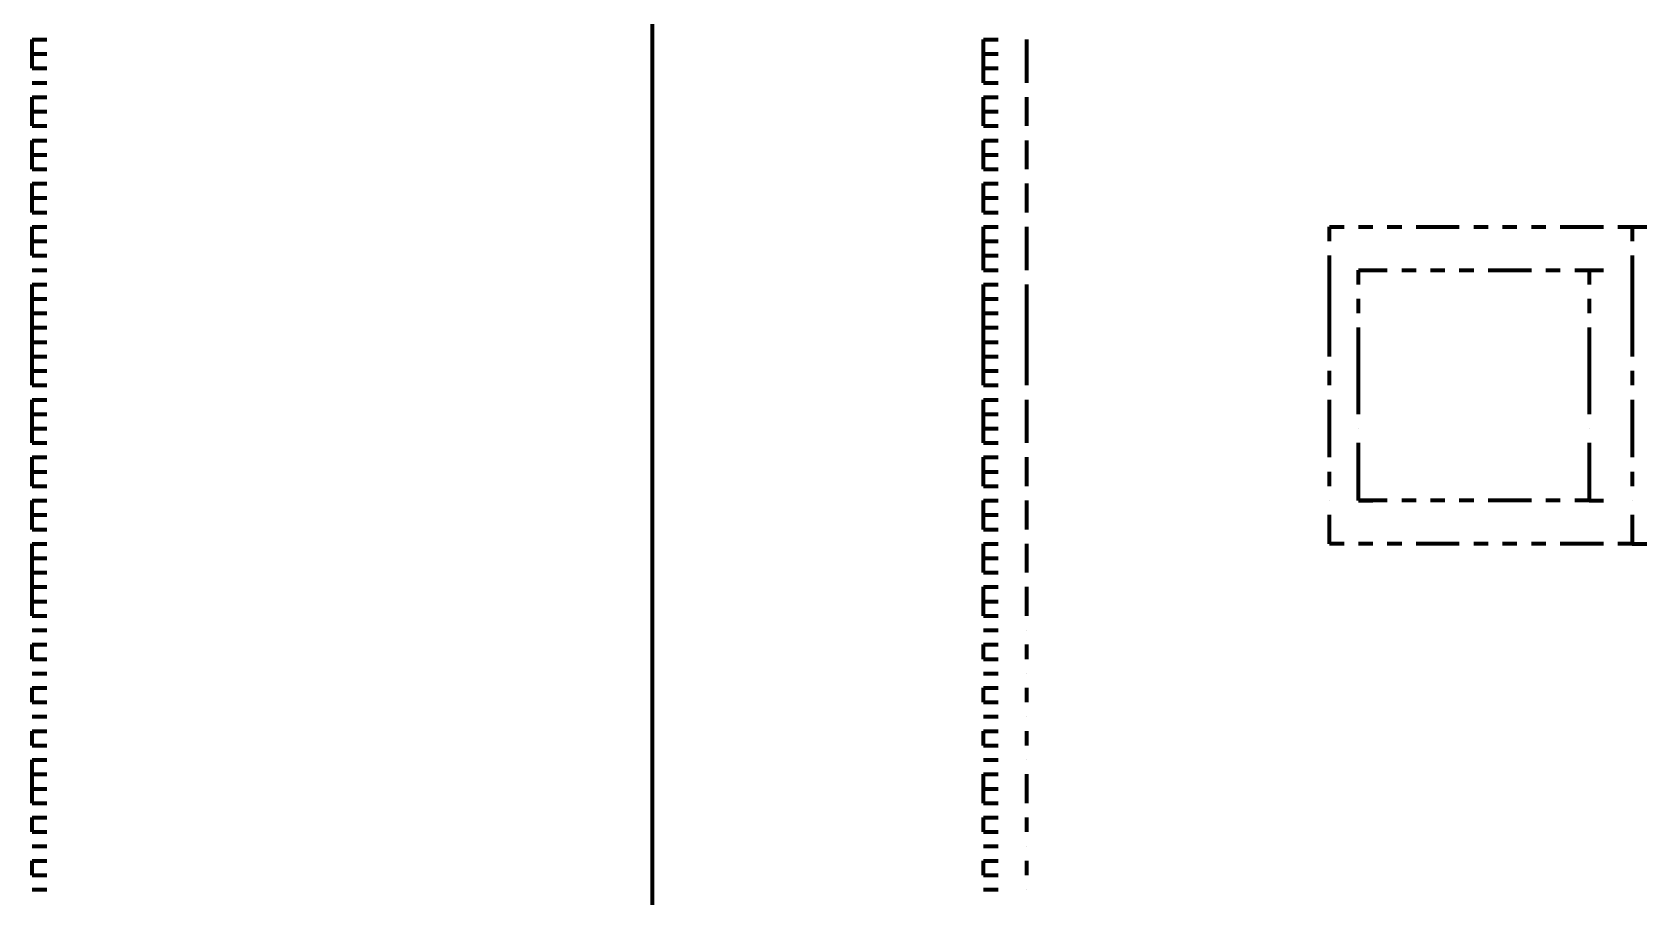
# Model space of a CAD drawing. Header units: inches. Extents: x 16 to 776, y 37 to 575.
# Drawn here: x 245.83 to 264.5, y 377.08 to 387.08 of the extents above; entities that cross this region are included whole.
import ezdxf

# ---------------------------------------------------------------- set-up
doc = ezdxf.new("R2010")
doc.units = ezdxf.units.IN
doc.header["$MEASUREMENT"] = 0
doc.layers.add('P', color=250, linetype='CONTINUOUS', lineweight=100)

msp = doc.modelspace()

# ---------------------------------------------------------------- linework, layer by layer
at = {"layer": 'P', "color": 0, "linetype": 'Continuous'}
for points in [[(253, 389.333), (253, 352)], [(245.833, 387), (246, 387)], [(245.833, 387), (245.833, 387)], [(245.833, 386.833), (245.833, 387)], [(245.833, 387), (245.833, 387)], [(245.833, 387), (246, 387)], [(256.833, 386.833), (256.833, 387)], [(256.833, 387), (257, 387)], [(257.333, 386.833), (257.333, 387)], [(257.333, 387), (257.333, 387)], [(245.833, 386.833), (246, 386.833)], [(245.833, 386.833), (245.833, 386.833)], [(245.833, 386.667), (245.833, 386.833)], [(245.833, 386.833), (245.833, 386.833)], [(245.833, 386.833), (246, 386.833)], [(245.833, 386.833), (246, 386.833)], [(245.833, 386.833), (245.833, 386.833)], [(245.833, 386.833), (245.833, 386.833)], [(245.833, 386.833), (245.833, 386.833)], [(245.833, 386.833), (246, 386.833)], [(256.833, 386.667), (256.833, 386.833)], [(256.833, 386.833), (257, 386.833)], [(256.833, 386.833), (256.833, 386.833)], [(256.833, 386.833), (257, 386.833)], [(257.333, 386.667), (257.333, 386.833)], [(257.333, 386.833), (257.333, 386.833)], [(257.333, 386.833), (257.333, 386.833)], [(257.333, 386.833), (257.333, 386.833)], [(245.833, 386.667), (246, 386.667)], [(245.833, 386.667), (245.833, 386.667)], [(245.833, 386.667), (246, 386.667)], [(245.833, 386.667), (245.833, 386.667)], [(245.833, 386.667), (245.833, 386.667)], [(245.833, 386.667), (246, 386.667)], [(256.833, 386.5), (256.833, 386.667)], [(256.833, 386.667), (257, 386.667)], [(257.333, 386.5), (257.333, 386.667)], [(257.333, 386.667), (257.333, 386.667)], [(245.833, 386.5), (246, 386.5)], [(245.833, 386.5), (245.833, 386.5)], [(245.833, 386.5), (246, 386.5)], [(245.833, 386.5), (245.833, 386.5)], [(245.833, 386.5), (245.833, 386.5)], [(245.833, 386.5), (246, 386.5)], [(245.833, 386.5), (245.833, 386.5)], [(245.833, 386.5), (246, 386.5)], [(256.833, 386.5), (257, 386.5)], [(257.333, 386.5), (257.333, 386.5)], [(245.833, 386.333), (246, 386.333)], [(245.833, 386.333), (245.833, 386.333)], [(245.833, 386.167), (245.833, 386.333)], [(245.833, 386.333), (245.833, 386.333)], [(245.833, 386.333), (246, 386.333)], [(245.833, 386.333), (246, 386.333)], [(245.833, 386.333), (245.833, 386.333)], [(245.833, 386.333), (245.833, 386.333)], [(245.833, 386.333), (246, 386.333)], [(245.833, 386.333), (245.833, 386.333)], [(245.833, 386.333), (246, 386.333)], [(256.833, 386.167), (256.833, 386.333)], [(256.833, 386.333), (257, 386.333)], [(256.833, 386.333), (257, 386.333)], [(256.833, 386.333), (257, 386.333)], [(257.333, 386.167), (257.333, 386.333)], [(257.333, 386.333), (257.333, 386.333)], [(257.333, 386.333), (257.333, 386.333)], [(257.333, 386.333), (257.333, 386.333)], [(245.833, 386.167), (246, 386.167)], [(245.833, 386.167), (245.833, 386.167)], [(245.833, 386), (245.833, 386.167)], [(245.833, 386.167), (245.833, 386.167)], [(245.833, 386.167), (246, 386.167)], [(256.833, 386), (256.833, 386.167)], [(256.833, 386.167), (257, 386.167)], [(257.333, 386), (257.333, 386.167)], [(257.333, 386.167), (257.333, 386.167)], [(245.833, 386), (246, 386)], [(245.833, 386), (245.833, 386)], [(245.833, 386), (245.833, 386)], [(245.833, 386), (246, 386)], [(245.833, 386), (246, 386)], [(245.833, 386), (245.833, 386)], [(245.833, 386), (245.833, 386)], [(245.833, 386), (246, 386)], [(245.833, 386), (246, 386)], [(245.833, 386), (245.833, 386)], [(245.833, 386), (245.833, 386)], [(245.833, 386), (246, 386)], [(256.833, 386), (257, 386)], [(256.833, 386), (257, 386)], [(256.833, 386), (257, 386)], [(257.333, 386), (257.333, 386)], [(257.333, 386), (257.333, 386)], [(257.333, 386), (257.333, 386)], [(245.833, 385.833), (246, 385.833)], [(245.833, 385.833), (245.833, 385.833)], [(245.833, 385.667), (245.833, 385.833)], [(245.833, 385.833), (245.833, 385.833)], [(245.833, 385.833), (246, 385.833)], [(245.833, 385.667), (246, 385.667)], [(245.833, 385.667), (245.833, 385.667)], [(245.833, 385.5), (245.833, 385.667)], [(245.833, 385.667), (245.833, 385.667)], [(245.833, 385.667), (246, 385.667)], [(256.833, 385.667), (256.833, 385.833)], [(256.833, 385.833), (257, 385.833)], [(256.833, 385.5), (256.833, 385.667)], [(256.833, 385.667), (257, 385.667)], [(257.333, 385.667), (257.333, 385.833)], [(257.333, 385.833), (257.333, 385.833)], [(257.333, 385.5), (257.333, 385.667)], [(257.333, 385.667), (257.333, 385.667)], [(245.833, 385.5), (246, 385.5)], [(245.833, 385.5), (245.833, 385.5)], [(245.833, 385.5), (245.833, 385.5)], [(245.833, 385.5), (246, 385.5)], [(245.833, 385.5), (246, 385.5)], [(245.833, 385.5), (245.833, 385.5)], [(245.833, 385.5), (245.833, 385.5)], [(245.833, 385.5), (246, 385.5)], [(245.833, 385.5), (246, 385.5)], [(245.833, 385.5), (245.833, 385.5)], [(245.833, 385.5), (245.833, 385.5)], [(245.833, 385.5), (246, 385.5)], [(256.833, 385.5), (257, 385.5)], [(256.833, 385.5), (257, 385.5)], [(256.833, 385.5), (257, 385.5)], [(257.333, 385.5), (257.333, 385.5)], [(257.333, 385.5), (257.333, 385.5)], [(257.333, 385.5), (257.333, 385.5)], [(245.833, 385.333), (246, 385.333)], [(245.833, 385.333), (245.833, 385.333)], [(245.833, 385.167), (245.833, 385.333)], [(245.833, 385.333), (245.833, 385.333)], [(245.833, 385.333), (246, 385.333)], [(256.833, 385.167), (256.833, 385.333)], [(256.833, 385.333), (257, 385.333)], [(257.333, 385.167), (257.333, 385.333)], [(257.333, 385.333), (257.333, 385.333)], [(245.833, 385.167), (246, 385.167)], [(245.833, 385.167), (245.833, 385.167)], [(245.833, 385), (245.833, 385.167)], [(245.833, 385.167), (245.833, 385.167)], [(245.833, 385.167), (246, 385.167)], [(256.833, 385), (256.833, 385.167)], [(256.833, 385.167), (257, 385.167)], [(257.333, 385), (257.333, 385.167)], [(257.333, 385.167), (257.333, 385.167)], [(245.833, 385), (246, 385)], [(245.833, 385), (245.833, 385)], [(245.833, 385), (245.833, 385)], [(245.833, 385), (246, 385)], [(245.833, 385), (246, 385)], [(245.833, 385), (245.833, 385)], [(245.833, 385), (245.833, 385)], [(245.833, 385), (246, 385)], [(245.833, 385), (246, 385)], [(245.833, 385), (245.833, 385)], [(245.833, 385), (245.833, 385)], [(245.833, 385), (246, 385)], [(256.833, 385), (257, 385)], [(256.833, 385), (257, 385)], [(256.833, 385), (257, 385)], [(257.333, 385), (257.333, 385)], [(257.333, 385), (257.333, 385)], [(257.333, 385), (257.333, 385)], [(245.833, 384.833), (246, 384.833)], [(245.833, 384.833), (245.833, 384.833)], [(245.833, 384.667), (245.833, 384.833)], [(245.833, 384.833), (245.833, 384.833)], [(245.833, 384.833), (246, 384.833)], [(256.833, 384.667), (256.833, 384.833)], [(256.833, 384.833), (257, 384.833)], [(257.333, 384.667), (257.333, 384.833)], [(257.333, 384.833), (257.333, 384.833)], [(260.833, 384.833), (261, 384.833)], [(260.833, 384.667), (260.833, 384.833)], [(260.833, 384.833), (260.833, 384.833)], [(261.167, 384.833), (261.333, 384.833)], [(261.5, 384.833), (261.667, 384.833)], [(261.833, 384.833), (262, 384.833)], [(262, 384.833), (262.333, 384.833)], [(262.5, 384.833), (262.667, 384.833)], [(262.833, 384.833), (263, 384.833)], [(263.167, 384.833), (263.333, 384.833)], [(263.5, 384.833), (263.833, 384.833)], [(263.833, 384.833), (264, 384.833)], [(264.167, 384.833), (264.333, 384.833)], [(264.333, 384.833), (264.333, 384.667)], [(264.333, 384.833), (264.5, 384.833)], [(245.833, 384.667), (246, 384.667)], [(245.833, 384.667), (245.833, 384.667)], [(245.833, 384.5), (245.833, 384.667)], [(245.833, 384.667), (245.833, 384.667)], [(245.833, 384.667), (246, 384.667)], [(245.833, 384.667), (246, 384.667)], [(245.833, 384.667), (245.833, 384.667)], [(245.833, 384.667), (245.833, 384.667)], [(245.833, 384.667), (245.833, 384.667)], [(245.833, 384.667), (246, 384.667)], [(256.833, 384.5), (256.833, 384.667)], [(256.833, 384.667), (257, 384.667)], [(256.833, 384.667), (256.833, 384.667)], [(256.833, 384.667), (257, 384.667)], [(257.333, 384.5), (257.333, 384.667)], [(257.333, 384.667), (257.333, 384.667)], [(257.333, 384.667), (257.333, 384.667)], [(257.333, 384.667), (257.333, 384.667)], [(245.833, 384.5), (246, 384.5)], [(245.833, 384.5), (245.833, 384.5)], [(245.833, 384.5), (246, 384.5)], [(245.833, 384.5), (245.833, 384.5)], [(245.833, 384.5), (245.833, 384.5)], [(245.833, 384.5), (246, 384.5)], [(256.833, 384.333), (256.833, 384.5)], [(256.833, 384.5), (257, 384.5)], [(257.333, 384.333), (257.333, 384.5)], [(257.333, 384.5), (257.333, 384.5)], [(260.833, 384.167), (260.833, 384.5)], [(264.333, 384.5), (264.333, 384.167)], [(245.833, 384.333), (246, 384.333)], [(245.833, 384.333), (245.833, 384.333)], [(245.833, 384.333), (245.833, 384.333)], [(245.833, 384.333), (246, 384.333)], [(245.833, 384.333), (245.833, 384.333)], [(245.833, 384.333), (246, 384.333)], [(245.833, 384.167), (246, 384.167)], [(245.833, 384.167), (245.833, 384.167)], [(245.833, 384), (245.833, 384.167)], [(245.833, 384.167), (245.833, 384.167)], [(245.833, 384.167), (246, 384.167)], [(245.833, 384.167), (246, 384.167)], [(245.833, 384.167), (245.833, 384.167)], [(245.833, 384.167), (245.833, 384.167)], [(245.833, 384.167), (245.833, 384.167)], [(245.833, 384.167), (246, 384.167)], [(256.833, 384.333), (257, 384.333)], [(256.833, 384), (256.833, 384.167)], [(256.833, 384.167), (257, 384.167)], [(256.833, 384.167), (256.833, 384.167)], [(256.833, 384.167), (257, 384.167)], [(257.333, 384.333), (257.333, 384.333)], [(257.333, 384), (257.333, 384.167)], [(257.333, 384.167), (257.333, 384.167)], [(257.333, 384.167), (257.333, 384.167)], [(257.333, 384.167), (257.333, 384.167)], [(260.833, 383.833), (260.833, 384.167)], [(261.167, 384.333), (261.5, 384.333)], [(261.167, 384.167), (261.167, 384.333)], [(261.167, 384.333), (261.333, 384.333)], [(261.167, 384.333), (261.5, 384.333)], [(261.167, 384.167), (261.167, 384.333)], [(261.167, 384.333), (261.333, 384.333)], [(261.667, 384.333), (261.833, 384.333)], [(261.667, 384.333), (261.833, 384.333)], [(262, 384.333), (262.167, 384.333)], [(262, 384.333), (262.167, 384.333)], [(262.333, 384.333), (262.5, 384.333)], [(262.333, 384.333), (262.5, 384.333)], [(262.667, 384.333), (263, 384.333)], [(262.667, 384.333), (263, 384.333)], [(263, 384.333), (263.167, 384.333)], [(263, 384.333), (263.167, 384.333)], [(263.333, 384.333), (263.5, 384.333)], [(263.333, 384.333), (263.5, 384.333)], [(263.667, 384.333), (263.833, 384.333)], [(263.667, 384.333), (263.833, 384.333)], [(263.833, 384.333), (263.833, 384.167)], [(263.833, 384.333), (264, 384.333)], [(263.833, 384.333), (263.833, 384.167)], [(263.833, 384.333), (264, 384.333)], [(264.333, 384.167), (264.333, 383.833)], [(245.833, 384), (246, 384)], [(245.833, 384), (245.833, 384)], [(245.833, 383.833), (245.833, 384)], [(245.833, 384), (245.833, 384)], [(245.833, 384), (246, 384)], [(256.833, 383.833), (256.833, 384)], [(256.833, 384), (257, 384)], [(257.333, 383.833), (257.333, 384)], [(257.333, 384), (257.333, 384)], [(261.167, 383.833), (261.167, 384)], [(261.167, 383.833), (261.167, 384)], [(263.833, 384), (263.833, 383.833)], [(263.833, 384), (263.833, 383.833)], [(245.833, 383.833), (246, 383.833)], [(245.833, 383.833), (245.833, 383.833)], [(245.833, 383.667), (245.833, 383.833)], [(245.833, 383.833), (245.833, 383.833)], [(245.833, 383.833), (246, 383.833)], [(245.833, 383.833), (246, 383.833)], [(245.833, 383.833), (245.833, 383.833)], [(245.833, 383.833), (245.833, 383.833)], [(245.833, 383.833), (246, 383.833)], [(256.833, 383.667), (256.833, 383.833)], [(256.833, 383.833), (257, 383.833)], [(256.833, 383.833), (257, 383.833)], [(257.333, 383.667), (257.333, 383.833)], [(257.333, 383.833), (257.333, 383.833)], [(257.333, 383.833), (257.333, 383.833)], [(260.833, 383.5), (260.833, 383.833)], [(264.333, 383.833), (264.333, 383.5)], [(245.833, 383.667), (246, 383.667)], [(245.833, 383.667), (245.833, 383.667)], [(245.833, 383.5), (245.833, 383.667)], [(245.833, 383.667), (245.833, 383.667)], [(245.833, 383.667), (246, 383.667)], [(256.833, 383.5), (256.833, 383.667)], [(256.833, 383.667), (257, 383.667)], [(257.333, 383.5), (257.333, 383.667)], [(257.333, 383.667), (257.333, 383.667)], [(261.167, 383.333), (261.167, 383.667)], [(261.167, 383.333), (261.167, 383.667)], [(263.833, 383.667), (263.833, 383.333)], [(263.833, 383.667), (263.833, 383.333)], [(245.833, 383.5), (246, 383.5)], [(245.833, 383.5), (245.833, 383.5)], [(245.833, 383.333), (245.833, 383.5)], [(245.833, 383.5), (245.833, 383.5)], [(245.833, 383.5), (246, 383.5)], [(256.833, 383.333), (256.833, 383.5)], [(256.833, 383.5), (257, 383.5)], [(257.333, 383.333), (257.333, 383.5)], [(257.333, 383.5), (257.333, 383.5)], [(260.833, 383.333), (260.833, 383.5)], [(264.333, 383.5), (264.333, 383.333)], [(245.833, 383.333), (246, 383.333)], [(245.833, 383.333), (245.833, 383.333)], [(245.833, 383.167), (245.833, 383.333)], [(245.833, 383.333), (245.833, 383.333)], [(245.833, 383.333), (246, 383.333)], [(245.833, 383.333), (246, 383.333)], [(245.833, 383.333), (245.833, 383.333)], [(245.833, 383.333), (245.833, 383.333)], [(245.833, 383.333), (246, 383.333)], [(256.833, 383.167), (256.833, 383.333)], [(256.833, 383.333), (257, 383.333)], [(256.833, 383.333), (257, 383.333)], [(257.333, 383.167), (257.333, 383.333)], [(257.333, 383.333), (257.333, 383.333)], [(257.333, 383.333), (257.333, 383.333)], [(261.167, 383), (261.167, 383.333)], [(261.167, 383), (261.167, 383.333)], [(263.833, 383.333), (263.833, 383)], [(263.833, 383.333), (263.833, 383)], [(245.833, 383.167), (246, 383.167)], [(245.833, 383.167), (245.833, 383.167)], [(245.833, 383), (245.833, 383.167)], [(245.833, 383.167), (245.833, 383.167)], [(245.833, 383.167), (246, 383.167)], [(256.833, 383), (256.833, 383.167)], [(256.833, 383.167), (257, 383.167)], [(257.333, 383), (257.333, 383.167)], [(257.333, 383.167), (257.333, 383.167)], [(260.833, 383), (260.833, 383.167)], [(264.333, 383.167), (264.333, 383)], [(245.833, 383), (246, 383)], [(245.833, 383), (245.833, 383)], [(245.833, 383), (245.833, 383)], [(245.833, 383), (246, 383)], [(245.833, 383), (246, 383)], [(245.833, 383), (245.833, 383)], [(245.833, 383), (245.833, 383)], [(245.833, 383), (245.833, 383)], [(245.833, 383), (246, 383)], [(256.833, 383), (257, 383)], [(256.833, 383), (256.833, 383)], [(256.833, 383), (257, 383)], [(257.333, 383), (257.333, 383)], [(257.333, 383), (257.333, 383)], [(257.333, 383), (257.333, 383)], [(261.167, 382.667), (261.167, 383)], [(261.167, 382.667), (261.167, 383)], [(263.833, 383), (263.833, 382.667)], [(263.833, 383), (263.833, 382.667)], [(245.833, 382.833), (246, 382.833)], [(245.833, 382.833), (245.833, 382.833)], [(245.833, 382.667), (245.833, 382.833)], [(245.833, 382.833), (245.833, 382.833)], [(245.833, 382.833), (246, 382.833)], [(256.833, 382.667), (256.833, 382.833)], [(256.833, 382.833), (257, 382.833)], [(257.333, 382.667), (257.333, 382.833)], [(257.333, 382.833), (257.333, 382.833)], [(260.833, 382.5), (260.833, 382.833)], [(264.333, 382.833), (264.333, 382.5)], [(245.833, 382.667), (246, 382.667)], [(245.833, 382.667), (245.833, 382.667)], [(245.833, 382.5), (245.833, 382.667)], [(245.833, 382.667), (245.833, 382.667)], [(245.833, 382.667), (246, 382.667)], [(245.833, 382.5), (246, 382.5)], [(245.833, 382.5), (245.833, 382.5)], [(245.833, 382.333), (245.833, 382.5)], [(245.833, 382.5), (245.833, 382.5)], [(245.833, 382.5), (246, 382.5)], [(245.833, 382.5), (246, 382.5)], [(245.833, 382.5), (245.833, 382.5)], [(245.833, 382.5), (245.833, 382.5)], [(245.833, 382.5), (245.833, 382.5)], [(245.833, 382.5), (246, 382.5)], [(256.833, 382.5), (256.833, 382.667)], [(256.833, 382.667), (257, 382.667)], [(256.833, 382.333), (256.833, 382.5)], [(256.833, 382.5), (257, 382.5)], [(256.833, 382.5), (256.833, 382.5)], [(256.833, 382.5), (257, 382.5)], [(257.333, 382.5), (257.333, 382.667)], [(257.333, 382.667), (257.333, 382.667)], [(257.333, 382.333), (257.333, 382.5)], [(257.333, 382.5), (257.333, 382.5)], [(257.333, 382.5), (257.333, 382.5)], [(257.333, 382.5), (257.333, 382.5)], [(260.833, 382.167), (260.833, 382.5)], [(261.167, 382.5), (261.167, 382.5)], [(261.167, 382.5), (261.167, 382.5)], [(263.833, 382.5), (263.833, 382.5)], [(263.833, 382.5), (263.833, 382.5)], [(264.333, 382.5), (264.333, 382.167)], [(245.833, 382.333), (246, 382.333)], [(245.833, 382.333), (245.833, 382.333)], [(245.833, 382.333), (245.833, 382.333)], [(245.833, 382.333), (246, 382.333)], [(256.833, 382.333), (257, 382.333)], [(257.333, 382.333), (257.333, 382.333)], [(261.167, 382), (261.167, 382.333)], [(261.167, 382), (261.167, 382.333)], [(263.833, 382.333), (263.833, 382)], [(263.833, 382.333), (263.833, 382)], [(245.833, 382.167), (246, 382.167)], [(245.833, 382.167), (245.833, 382.167)], [(245.833, 382), (245.833, 382.167)], [(245.833, 382.167), (245.833, 382.167)], [(245.833, 382.167), (246, 382.167)], [(256.833, 382), (256.833, 382.167)], [(256.833, 382.167), (257, 382.167)], [(257.333, 382), (257.333, 382.167)], [(257.333, 382.167), (257.333, 382.167)], [(245.833, 382), (246, 382)], [(245.833, 382), (245.833, 382)], [(245.833, 381.833), (245.833, 382)], [(245.833, 382), (245.833, 382)], [(245.833, 382), (246, 382)], [(245.833, 382), (246, 382)], [(245.833, 382), (245.833, 382)], [(245.833, 382), (245.833, 382)], [(245.833, 382), (245.833, 382)], [(245.833, 382), (246, 382)], [(256.833, 381.833), (256.833, 382)], [(256.833, 382), (257, 382)], [(256.833, 382), (256.833, 382)], [(256.833, 382), (257, 382)], [(257.333, 381.833), (257.333, 382)], [(257.333, 382), (257.333, 382)], [(257.333, 382), (257.333, 382)], [(257.333, 382), (257.333, 382)], [(260.833, 381.833), (260.833, 382)], [(261.167, 381.667), (261.167, 382)], [(261.167, 381.667), (261.167, 382)], [(263.833, 382), (263.833, 381.667)], [(263.833, 382), (263.833, 381.667)], [(264.333, 382), (264.333, 381.833)], [(245.833, 381.833), (246, 381.833)], [(245.833, 381.833), (245.833, 381.833)], [(245.833, 381.833), (245.833, 381.833)], [(245.833, 381.833), (246, 381.833)], [(256.833, 381.833), (257, 381.833)], [(257.333, 381.833), (257.333, 381.833)], [(245.833, 381.667), (246, 381.667)], [(245.833, 381.667), (245.833, 381.667)], [(245.833, 381.5), (245.833, 381.667)], [(245.833, 381.667), (245.833, 381.667)], [(245.833, 381.667), (246, 381.667)], [(245.833, 381.667), (246, 381.667)], [(245.833, 381.667), (245.833, 381.667)], [(245.833, 381.667), (245.833, 381.667)], [(245.833, 381.667), (245.833, 381.667)], [(245.833, 381.667), (246, 381.667)], [(256.833, 381.5), (256.833, 381.667)], [(256.833, 381.667), (257, 381.667)], [(256.833, 381.667), (256.833, 381.667)], [(256.833, 381.667), (257, 381.667)], [(257.333, 381.5), (257.333, 381.667)], [(257.333, 381.667), (257.333, 381.667)], [(257.333, 381.667), (257.333, 381.667)], [(257.333, 381.667), (257.333, 381.667)], [(260.833, 381.667), (260.833, 381.667)], [(261.5, 381.667), (261.167, 381.667)], [(261.167, 381.667), (261.333, 381.667)], [(261.5, 381.667), (261.167, 381.667)], [(261.167, 381.667), (261.333, 381.667)], [(261.833, 381.667), (261.667, 381.667)], [(261.833, 381.667), (261.667, 381.667)], [(262.167, 381.667), (262, 381.667)], [(262.167, 381.667), (262, 381.667)], [(262.5, 381.667), (262.333, 381.667)], [(262.5, 381.667), (262.333, 381.667)], [(263, 381.667), (262.667, 381.667)], [(263, 381.667), (262.667, 381.667)], [(263.167, 381.667), (263, 381.667)], [(263.167, 381.667), (263, 381.667)], [(263.5, 381.667), (263.333, 381.667)], [(263.5, 381.667), (263.333, 381.667)], [(263.833, 381.667), (263.667, 381.667)], [(263.833, 381.667), (263.667, 381.667)], [(263.833, 381.667), (264, 381.667)], [(263.833, 381.667), (264, 381.667)], [(264.333, 381.667), (264.333, 381.667)], [(245.833, 381.5), (246, 381.5)], [(245.833, 381.5), (245.833, 381.5)], [(245.833, 381.333), (245.833, 381.5)], [(245.833, 381.5), (245.833, 381.5)], [(245.833, 381.5), (246, 381.5)], [(256.833, 381.333), (256.833, 381.5)], [(256.833, 381.5), (257, 381.5)], [(257.333, 381.333), (257.333, 381.5)], [(257.333, 381.5), (257.333, 381.5)], [(260.833, 381.167), (260.833, 381.5)], [(264.333, 381.5), (264.333, 381.167)], [(245.833, 381.333), (246, 381.333)], [(245.833, 381.333), (245.833, 381.333)], [(245.833, 381.333), (245.833, 381.333)], [(245.833, 381.333), (246, 381.333)], [(256.833, 381.333), (257, 381.333)], [(257.333, 381.333), (257.333, 381.333)], [(245.833, 381.167), (246, 381.167)], [(245.833, 381.167), (245.833, 381.167)], [(245.833, 381), (245.833, 381.167)], [(245.833, 381.167), (245.833, 381.167)], [(245.833, 381.167), (246, 381.167)], [(245.833, 381.167), (246, 381.167)], [(245.833, 381.167), (245.833, 381.167)], [(245.833, 381.167), (245.833, 381.167)], [(245.833, 381.167), (245.833, 381.167)], [(245.833, 381.167), (246, 381.167)], [(245.833, 381), (246, 381)], [(245.833, 381), (245.833, 381)], [(245.833, 380.833), (245.833, 381)], [(245.833, 381), (245.833, 381)], [(245.833, 381), (246, 381)], [(256.833, 381), (256.833, 381.167)], [(256.833, 381.167), (257, 381.167)], [(256.833, 381.167), (256.833, 381.167)], [(256.833, 381.167), (257, 381.167)], [(256.833, 380.833), (256.833, 381)], [(256.833, 381), (257, 381)], [(257.333, 381), (257.333, 381.167)], [(257.333, 381.167), (257.333, 381.167)], [(257.333, 381.167), (257.333, 381.167)], [(257.333, 381.167), (257.333, 381.167)], [(257.333, 380.833), (257.333, 381)], [(257.333, 381), (257.333, 381)], [(261, 381.167), (260.833, 381.167)], [(260.833, 381.167), (260.833, 381.167)], [(261.333, 381.167), (261.167, 381.167)], [(261.667, 381.167), (261.5, 381.167)], [(262, 381.167), (261.833, 381.167)], [(262.333, 381.167), (262, 381.167)], [(262.667, 381.167), (262.5, 381.167)], [(263, 381.167), (262.833, 381.167)], [(263.333, 381.167), (263.167, 381.167)], [(263.833, 381.167), (263.5, 381.167)], [(264, 381.167), (263.833, 381.167)], [(264.333, 381.167), (264.167, 381.167)], [(264.333, 381.167), (264.5, 381.167)], [(245.833, 380.833), (246, 380.833)], [(245.833, 380.833), (245.833, 380.833)], [(245.833, 380.667), (245.833, 380.833)], [(245.833, 380.833), (245.833, 380.833)], [(245.833, 380.833), (246, 380.833)], [(245.833, 380.833), (246, 380.833)], [(245.833, 380.833), (245.833, 380.833)], [(245.833, 380.833), (245.833, 380.833)], [(245.833, 380.833), (246, 380.833)], [(256.833, 380.833), (257, 380.833)], [(256.833, 380.833), (257, 380.833)], [(256.833, 380.833), (257, 380.833)], [(257.333, 380.833), (257.333, 380.833)], [(257.333, 380.833), (257.333, 380.833)], [(257.333, 380.833), (257.333, 380.833)], [(245.833, 380.667), (246, 380.667)], [(245.833, 380.667), (245.833, 380.667)], [(245.833, 380.5), (245.833, 380.667)], [(245.833, 380.667), (245.833, 380.667)], [(245.833, 380.667), (246, 380.667)], [(256.833, 380.5), (256.833, 380.667)], [(256.833, 380.667), (257, 380.667)], [(257.333, 380.5), (257.333, 380.667)], [(257.333, 380.667), (257.333, 380.667)], [(245.833, 380.5), (246, 380.5)], [(245.833, 380.5), (245.833, 380.5)], [(245.833, 380.333), (245.833, 380.5)], [(245.833, 380.5), (245.833, 380.5)], [(245.833, 380.5), (246, 380.5)], [(256.833, 380.333), (256.833, 380.5)], [(256.833, 380.5), (257, 380.5)], [(257.333, 380.333), (257.333, 380.5)], [(257.333, 380.5), (257.333, 380.5)], [(245.833, 380.333), (246, 380.333)], [(245.833, 380.333), (245.833, 380.333)], [(245.833, 380.333), (246, 380.333)], [(245.833, 380.333), (245.833, 380.333)], [(245.833, 380.333), (245.833, 380.333)], [(245.833, 380.333), (246, 380.333)], [(245.833, 380.333), (246, 380.333)], [(245.833, 380.333), (245.833, 380.333)], [(245.833, 380.333), (245.833, 380.333)], [(245.833, 380.333), (245.833, 380.333)], [(245.833, 380.333), (246, 380.333)], [(256.833, 380.333), (257, 380.333)], [(256.833, 380.333), (256.833, 380.333)], [(256.833, 380.333), (257, 380.333)], [(257.333, 380.333), (257.333, 380.333)], [(257.333, 380.333), (257.333, 380.333)], [(257.333, 380.333), (257.333, 380.333)], [(245.833, 380.167), (246, 380.167)], [(245.833, 380.167), (245.833, 380.167)], [(245.833, 380.167), (245.833, 380.167)], [(245.833, 380.167), (246, 380.167)], [(245.833, 380.167), (245.833, 380.167)], [(245.833, 380.167), (246, 380.167)], [(256.833, 380.167), (257, 380.167)], [(256.833, 380.167), (257, 380.167)], [(257.333, 380.167), (257.333, 380.167)], [(257.333, 380.167), (257.333, 380.167)], [(245.833, 380), (246, 380)], [(245.833, 380), (245.833, 380)], [(245.833, 379.833), (245.833, 380)], [(245.833, 380), (245.833, 380)], [(245.833, 380), (246, 380)], [(245.833, 380), (246, 380)], [(245.833, 380), (245.833, 380)], [(245.833, 380), (245.833, 380)], [(245.833, 380), (245.833, 380)], [(245.833, 380), (246, 380)], [(256.833, 379.833), (256.833, 380)], [(256.833, 380), (257, 380)], [(256.833, 380), (256.833, 380)], [(256.833, 380), (257, 380)], [(257.333, 379.833), (257.333, 380)], [(257.333, 380), (257.333, 380)], [(257.333, 380), (257.333, 380)], [(257.333, 380), (257.333, 380)], [(245.833, 379.833), (246, 379.833)], [(245.833, 379.833), (245.833, 379.833)], [(245.833, 379.833), (246, 379.833)], [(245.833, 379.833), (245.833, 379.833)], [(245.833, 379.833), (245.833, 379.833)], [(245.833, 379.833), (246, 379.833)], [(256.833, 379.833), (257, 379.833)], [(257.333, 379.833), (257.333, 379.833)], [(245.833, 379.667), (246, 379.667)], [(245.833, 379.667), (245.833, 379.667)], [(245.833, 379.667), (245.833, 379.667)], [(245.833, 379.667), (246, 379.667)], [(245.833, 379.667), (245.833, 379.667)], [(245.833, 379.667), (246, 379.667)], [(245.833, 379.5), (246, 379.5)], [(245.833, 379.5), (245.833, 379.5)], [(245.833, 379.333), (245.833, 379.5)], [(245.833, 379.5), (245.833, 379.5)], [(245.833, 379.5), (246, 379.5)], [(245.833, 379.5), (246, 379.5)], [(245.833, 379.5), (245.833, 379.5)], [(245.833, 379.5), (245.833, 379.5)], [(245.833, 379.5), (245.833, 379.5)], [(245.833, 379.5), (246, 379.5)], [(256.833, 379.667), (257, 379.667)], [(256.833, 379.667), (257, 379.667)], [(256.833, 379.333), (256.833, 379.5)], [(256.833, 379.5), (257, 379.5)], [(256.833, 379.5), (256.833, 379.5)], [(256.833, 379.5), (257, 379.5)], [(257.333, 379.667), (257.333, 379.667)], [(257.333, 379.667), (257.333, 379.667)], [(257.333, 379.333), (257.333, 379.5)], [(257.333, 379.5), (257.333, 379.5)], [(257.333, 379.5), (257.333, 379.5)], [(257.333, 379.5), (257.333, 379.5)], [(245.833, 379.333), (246, 379.333)], [(245.833, 379.333), (245.833, 379.333)], [(245.833, 379.333), (246, 379.333)], [(245.833, 379.333), (245.833, 379.333)], [(245.833, 379.333), (245.833, 379.333)], [(245.833, 379.333), (246, 379.333)], [(256.833, 379.333), (257, 379.333)], [(257.333, 379.333), (257.333, 379.333)], [(245.833, 379.167), (246, 379.167)], [(245.833, 379.167), (245.833, 379.167)], [(245.833, 379.167), (245.833, 379.167)], [(245.833, 379.167), (246, 379.167)], [(245.833, 379.167), (245.833, 379.167)], [(245.833, 379.167), (246, 379.167)], [(256.833, 379.167), (257, 379.167)], [(256.833, 379.167), (257, 379.167)], [(257.333, 379.167), (257.333, 379.167)], [(257.333, 379.167), (257.333, 379.167)], [(245.833, 379), (246, 379)], [(245.833, 379), (245.833, 379)], [(245.833, 378.833), (245.833, 379)], [(245.833, 379), (245.833, 379)], [(245.833, 379), (246, 379)], [(245.833, 379), (246, 379)], [(245.833, 379), (245.833, 379)], [(245.833, 379), (245.833, 379)], [(245.833, 379), (245.833, 379)], [(245.833, 379), (246, 379)], [(256.833, 378.833), (256.833, 379)], [(256.833, 379), (257, 379)], [(256.833, 379), (256.833, 379)], [(256.833, 379), (257, 379)], [(257.333, 378.833), (257.333, 379)], [(257.333, 379), (257.333, 379)], [(257.333, 379), (257.333, 379)], [(257.333, 379), (257.333, 379)], [(245.833, 378.833), (246, 378.833)], [(245.833, 378.833), (245.833, 378.833)], [(245.833, 378.833), (246, 378.833)], [(245.833, 378.833), (245.833, 378.833)], [(245.833, 378.833), (245.833, 378.833)], [(245.833, 378.833), (246, 378.833)], [(256.833, 378.833), (257, 378.833)], [(257.333, 378.833), (257.333, 378.833)], [(245.833, 378.667), (246, 378.667)], [(245.833, 378.667), (245.833, 378.667)], [(245.833, 378.5), (245.833, 378.667)], [(245.833, 378.667), (245.833, 378.667)], [(245.833, 378.667), (246, 378.667)], [(245.833, 378.667), (246, 378.667)], [(245.833, 378.667), (245.833, 378.667)], [(245.833, 378.667), (245.833, 378.667)], [(245.833, 378.667), (246, 378.667)], [(245.833, 378.667), (245.833, 378.667)], [(245.833, 378.667), (246, 378.667)], [(256.833, 378.667), (257, 378.667)], [(256.833, 378.667), (257, 378.667)], [(256.833, 378.667), (257, 378.667)], [(256.833, 378.667), (257, 378.667)], [(257.333, 378.667), (257.333, 378.667)], [(257.333, 378.667), (257.333, 378.667)], [(257.333, 378.667), (257.333, 378.667)], [(257.333, 378.667), (257.333, 378.667)], [(245.833, 378.5), (246, 378.5)], [(245.833, 378.5), (245.833, 378.5)], [(245.833, 378.333), (245.833, 378.5)], [(245.833, 378.5), (245.833, 378.5)], [(245.833, 378.5), (246, 378.5)], [(256.833, 378.333), (256.833, 378.5)], [(256.833, 378.5), (257, 378.5)], [(257.333, 378.333), (257.333, 378.5)], [(257.333, 378.5), (257.333, 378.5)], [(245.833, 378.333), (246, 378.333)], [(245.833, 378.333), (245.833, 378.333)], [(245.833, 378.167), (245.833, 378.333)], [(245.833, 378.333), (245.833, 378.333)], [(245.833, 378.333), (246, 378.333)], [(256.833, 378.167), (256.833, 378.333)], [(256.833, 378.333), (257, 378.333)], [(257.333, 378.167), (257.333, 378.333)], [(257.333, 378.333), (257.333, 378.333)], [(245.833, 378.167), (246, 378.167)], [(245.833, 378.167), (245.833, 378.167)], [(245.833, 378.167), (245.833, 378.167)], [(245.833, 378.167), (246, 378.167)], [(245.833, 378.167), (246, 378.167)], [(245.833, 378.167), (245.833, 378.167)], [(245.833, 378.167), (245.833, 378.167)], [(245.833, 378.167), (245.833, 378.167)], [(245.833, 378.167), (246, 378.167)], [(256.833, 378.167), (257, 378.167)], [(256.833, 378.167), (256.833, 378.167)], [(256.833, 378.167), (257, 378.167)], [(257.333, 378.167), (257.333, 378.167)], [(257.333, 378.167), (257.333, 378.167)], [(257.333, 378.167), (257.333, 378.167)], [(245.833, 378), (246, 378)], [(245.833, 378), (245.833, 378)], [(245.833, 377.833), (245.833, 378)], [(245.833, 378), (245.833, 378)], [(245.833, 378), (246, 378)], [(245.833, 377.833), (246, 377.833)], [(245.833, 377.833), (245.833, 377.833)], [(245.833, 377.833), (246, 377.833)], [(245.833, 377.833), (245.833, 377.833)], [(245.833, 377.833), (245.833, 377.833)], [(245.833, 377.833), (246, 377.833)], [(245.833, 377.833), (246, 377.833)], [(245.833, 377.833), (245.833, 377.833)], [(245.833, 377.833), (245.833, 377.833)], [(245.833, 377.833), (245.833, 377.833)], [(245.833, 377.833), (246, 377.833)], [(256.833, 377.833), (256.833, 378)], [(256.833, 378), (257, 378)], [(256.833, 377.833), (257, 377.833)], [(256.833, 377.833), (256.833, 377.833)], [(256.833, 377.833), (257, 377.833)], [(257.333, 377.833), (257.333, 378)], [(257.333, 378), (257.333, 378)], [(257.333, 377.833), (257.333, 377.833)], [(257.333, 377.833), (257.333, 377.833)], [(257.333, 377.833), (257.333, 377.833)], [(245.833, 377.667), (246, 377.667)], [(245.833, 377.667), (245.833, 377.667)], [(245.833, 377.667), (245.833, 377.667)], [(245.833, 377.667), (246, 377.667)], [(245.833, 377.667), (245.833, 377.667)], [(245.833, 377.667), (246, 377.667)], [(256.833, 377.667), (257, 377.667)], [(256.833, 377.667), (257, 377.667)], [(257.333, 377.667), (257.333, 377.667)], [(257.333, 377.667), (257.333, 377.667)], [(245.833, 377.5), (246, 377.5)], [(245.833, 377.5), (245.833, 377.5)], [(245.833, 377.333), (245.833, 377.5)], [(245.833, 377.5), (245.833, 377.5)], [(245.833, 377.5), (246, 377.5)], [(256.833, 377.333), (256.833, 377.5)], [(256.833, 377.5), (257, 377.5)], [(257.333, 377.333), (257.333, 377.5)], [(257.333, 377.5), (257.333, 377.5)], [(245.833, 377.333), (246, 377.333)], [(245.833, 377.333), (245.833, 377.333)], [(245.833, 377.333), (246, 377.333)], [(245.833, 377.333), (245.833, 377.333)], [(245.833, 377.333), (245.833, 377.333)], [(245.833, 377.333), (246, 377.333)], [(245.833, 377.333), (246, 377.333)], [(245.833, 377.333), (245.833, 377.333)], [(245.833, 377.333), (245.833, 377.333)], [(245.833, 377.333), (245.833, 377.333)], [(245.833, 377.333), (246, 377.333)], [(256.833, 377.333), (257, 377.333)], [(256.833, 377.333), (256.833, 377.333)], [(256.833, 377.333), (257, 377.333)], [(257.333, 377.333), (257.333, 377.333)], [(257.333, 377.333), (257.333, 377.333)], [(257.333, 377.333), (257.333, 377.333)], [(245.833, 377.167), (246, 377.167)], [(245.833, 377.167), (245.833, 377.167)], [(245.833, 377.167), (245.833, 377.167)], [(245.833, 377.167), (246, 377.167)], [(245.833, 377.167), (245.833, 377.167)], [(245.833, 377.167), (246, 377.167)], [(256.833, 377.167), (257, 377.167)], [(256.833, 377.167), (257, 377.167)], [(257.333, 377.167), (257.333, 377.167)], [(257.333, 377.167), (257.333, 377.167)]]:
    msp.add_lwpolyline(points, dxfattribs=at)

doc.saveas('drawing.dxf')
